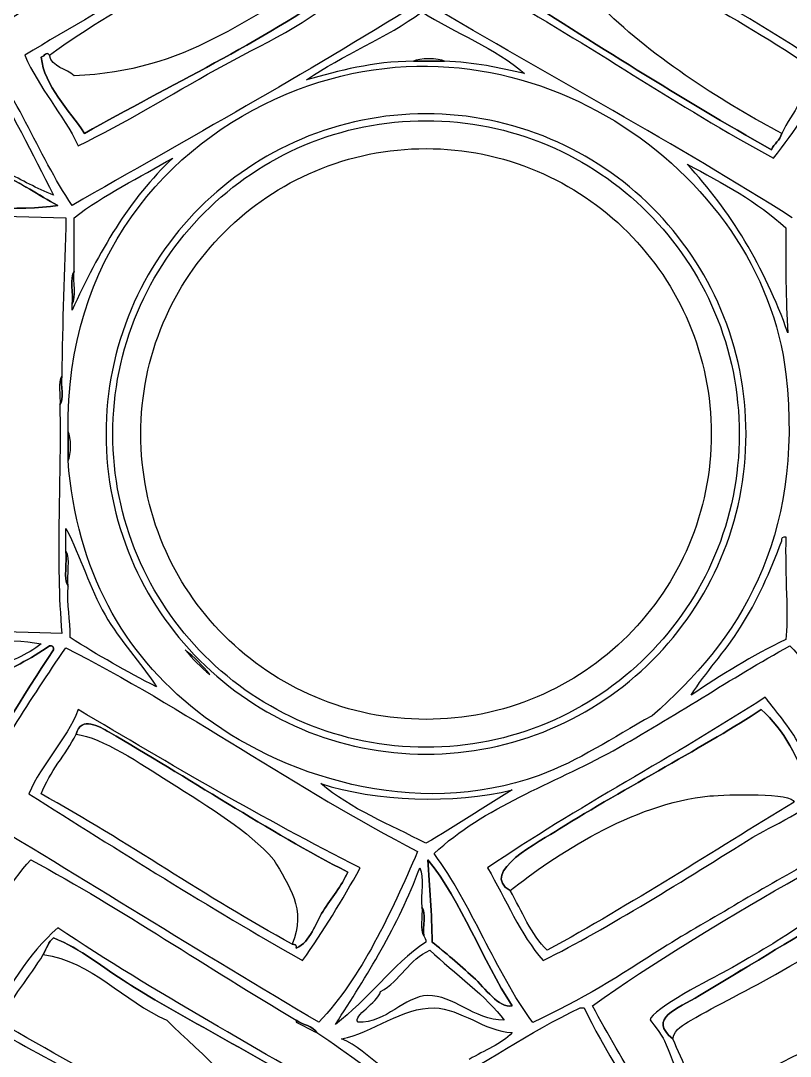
# Model space of a CAD drawing. Extents: x 6 to 958, y 3 to 221.
# Drawn here: x 823.3 to 887, y 61.1 to 146.7 of the extents above; entities that cross this region are included whole.
import ezdxf

# ---------------------------------------------------------------- set-up
doc = ezdxf.new("R2010")
doc.units = 0
doc.layers.get('0').update_dxf_attribs({"linetype": 'CONTINUOUS'})

msp = doc.modelspace()

# ---------------------------------------------------------------- linework, layer by layer
at = {"color": 7}
for points in [[(823.67175, 143.89875)], [(826.39425, 131.48175)], [(875.565, 131.29425)], [(827.75475, 126.03825)], [(886.7805, 120.93525)], [(886.6095, 104.09475)], [(880.71825, 102.50175)], [(827.24475, 100.0125)], [(825.033, 95.25075)], [(827.0745, 94.91025)], [(828.09375, 89.8065)], [(875.553, 89.29725)], [(856.854, 88.9965)], [(863.98575, 83.17275)], [(867.89775, 79.94025)], [(883.88925, 79.2615)], [(857.5215, 77.90025)], [(824.1825, 77.3895)], [(856.33125, 76.70925)], [(826.39425, 71.77575)], [(846.1245, 70.07475)], [(857.181, 69.9045)], [(860.754, 67.69425)], [(879.46575, 66.16275)], [(870.61875, 65.313)], [(849.86775, 62.59125)]]:
    msp.add_lwpolyline(points, close=True, dxfattribs=at)
at = {"color": 5}
for points in [[(855.82125, 143.38875)], [(827.75475, 142.197)], [(885.41925, 136.074)], [(826.39425, 131.48175)], [(827.75475, 126.03825)], [(826.5645, 114.98175)], [(827.24475, 112.77)], [(827.0745, 102.9045)], [(825.7125, 95.0805)], [(836.93925, 94.73925)], [(830.646, 87.936)], [(857.0115, 77.3895)], [(856.67175, 71.09625)], [(832.1775, 67.1835)], [(878.78475, 64.12125)], [(847.827, 63.1005)]]:
    msp.add_lwpolyline(points, close=True, dxfattribs=at)
at = {"color": 7}
for points in [[(819.5895, 144.91875), (828.33675, 151.197), (838.52025, 156.0405), (847.9965, 161.589)], [(846.4665, 156.99675), (839.274, 152.90475), (831.0705, 148.35), (823.67175, 143.89875)], [(825.7125, 143.89875), (832.03275, 148.46475), (839.35875, 152.02575), (846.2955, 155.976)], [(890.01075, 142.878), (882.588, 147.759), (874.67775, 152.151), (866.7075, 156.48525)], [(868.06875, 154.9545), (875.082, 150.912), (882.4185, 147.192), (888.99075, 142.70775)], [(824.6925, 149.17125), (822.69525, 148.0155), (820.638, 147.06975), (818.90925, 145.9395)], [(849.69825, 149.51175), (843.20175, 144.951), (835.6875, 141.4095), (828.60525, 137.4345)], [(839.49075, 142.7085), (843.294, 144.819), (847.362, 146.5245), (850.37775, 149.51175)], [(862.45425, 149.17125), (870.38475, 144.79725), (877.578, 139.6875), (885.588, 135.39375)], [(885.41925, 136.074), (877.88925, 140.3385), (870.6765, 144.91875), (863.4765, 149.51175)], [(856.161, 148.15125), (846.86775, 142.36275), (837.1755, 136.97325), (827.5845, 131.48175)], [(845.274, 140.6655), (864.56625, 148.76925), (884.68425, 134.3865), (886.6095, 117.5325)], [(887.1195, 130.46025), (877.81875, 136.41225), (866.90775, 142.227), (857.01075, 148.1505)], [(846.97575, 141.85725), (849.969, 143.90925), (853.602, 145.32375), (856.50075, 147.471)], [(856.50075, 147.471), (859.287, 145.7205), (862.57875, 144.47625), (865.0065, 142.368)], [(827.5845, 131.48175), (824.71275, 135.75375), (822.867, 141.05325), (819.5895, 144.91875)], [(823.67175, 143.89875), (824.8635, 141.12075), (826.794, 139.083), (828.09375, 136.41375)], [(825.033, 143.72775), (825.38025, 143.82375), (825.36675, 144.24), (825.7125, 143.89875)], [(828.60525, 137.4345), (827.3535, 139.35825), (825.264, 141.351), (825.033, 143.72775)], [(855.82125, 143.38875), (852.36375, 143.388), (849.70875, 142.584), (846.97575, 141.85725)], [(858.37275, 143.38875), (857.5215, 143.38875), (856.671, 143.38875), (855.82125, 143.38875)], [(865.0065, 142.368), (862.94025, 142.8525), (860.85, 143.3145), (858.37275, 143.38875)], [(820.61025, 142.53825), (822.51, 139.2225), (824.30625, 135.801), (826.05225, 132.33225)], [(828.09375, 136.41375), (831.97275, 138.2805), (835.72425, 140.61675), (839.49075, 142.7085)], [(885.588, 135.39375), (887.37375, 137.5785), (888.93975, 139.98075), (890.01075, 142.878)], [(888.99075, 142.70775), (888.42075, 140.613), (887.15175, 139.218), (886.26975, 137.4345)], [(827.24475, 112.77), (827.1015, 127.113), (835.35225, 136.4985), (845.274, 140.6655)], [(856.854, 139.0455), (853.2825, 139.0455), (849.81675, 138.34575), (846.5535, 136.96575)], [(867.15225, 136.96575), (863.889, 138.34575), (860.424, 139.0455), (856.854, 139.0455)], [(846.77325, 136.4475), (849.96675, 137.7975), (853.35825, 138.48225), (856.854, 138.48225)], [(856.854, 138.48225), (860.349, 138.48225), (863.7405, 137.7975), (866.9325, 136.4475)], [(846.5535, 136.96575), (843.4005, 135.6315), (840.57, 133.72275), (838.14075, 131.29425)], [(875.565, 131.29425), (873.138, 133.72275), (870.3075, 135.6315), (867.15225, 136.96575)], [(886.26975, 137.4345), (886.1535, 136.8135), (885.6255, 136.60575), (885.41925, 136.074)], [(838.539, 130.896), (840.9165, 133.2735), (843.68625, 135.141), (846.77325, 136.4475)], [(847.6725, 134.31675), (850.58025, 135.54525), (853.6695, 136.17), (856.854, 136.17)], [(856.854, 136.17), (860.037, 136.17), (863.12625, 135.54525), (866.0325, 134.31675)], [(866.9325, 136.4475), (870.021, 135.141), (872.7915, 133.2735), (875.16675, 130.896)], [(835.91925, 135.39375), (832.323, 132.01575), (829.755, 127.60875), (827.58525, 122.8065)], [(827.75475, 130.46025), (830.21025, 132.3705), (833.1645, 133.782), (835.91925, 135.39375)], [(886.7805, 120.93525), (884.8305, 126.414), (882.02925, 131.04075), (878.44425, 134.88375)], [(878.44425, 134.88375), (881.376, 133.3365), (884.2875, 131.76825), (886.61025, 129.6105)], [(821.631, 134.03325), (823.4025, 133.3665), (824.79375, 132.31875), (826.39425, 131.48175)], [(826.05225, 132.33225), (824.634, 132.8415), (823.464, 133.599), (822.141, 134.2035)], [(840.1755, 129.261), (842.34225, 131.4285), (844.8645, 133.128), (847.6725, 134.31675)], [(866.0325, 134.31675), (868.842, 133.128), (871.36425, 131.42775), (873.531, 129.261)], [(826.39425, 131.48175), (823.28175, 130.98825), (818.262, 131.35275), (814.656, 131.48175)], [(838.14075, 131.29425), (835.71, 128.86125), (833.802, 126.0315), (832.47075, 122.88375)], [(881.23725, 122.88375), (879.90375, 126.033), (877.99575, 128.86275), (875.565, 131.29425)], [(811.25475, 130.8), (816.33525, 130.863), (821.53275, 130.5705), (827.0745, 130.46025)], [(827.0745, 130.46025), (826.9725, 126.08175), (826.75875, 121.8165), (826.73475, 117.363)], [(827.75475, 126.03825), (827.75475, 127.512), (827.75475, 128.9865), (827.75475, 130.46025)], [(832.98975, 122.664), (834.29175, 125.745), (836.15925, 128.51475), (838.539, 130.896)], [(875.16675, 130.896), (877.5465, 128.51625), (879.41475, 125.7465), (880.71825, 122.664)], [(835.1205, 121.764), (836.3085, 124.57275), (838.0095, 127.095), (840.1755, 129.261)], [(873.531, 129.261), (875.69625, 127.09575), (877.398, 124.5735), (878.586, 121.764)], [(886.61025, 129.6105), (886.58175, 126.63375), (886.59525, 123.699), (886.7805, 120.93525)], [(827.58525, 123.3165), (827.6955, 124.17), (827.36175, 125.46675), (827.75475, 126.03825)], [(827.58525, 122.8065), (827.58525, 122.97675), (827.58525, 123.147), (827.58525, 123.3165)], [(832.47075, 122.88375), (831.09075, 119.6235), (830.39175, 116.15775), (830.39175, 112.584)], [(830.95425, 112.58325), (830.95425, 116.082), (831.639, 119.4735), (832.98975, 122.664)], [(880.71825, 122.664), (882.069, 119.46825), (882.75375, 116.076), (882.75375, 112.58325)], [(883.31625, 112.584), (883.31625, 116.15325), (882.6165, 119.61825), (881.23725, 122.88375)], [(833.26725, 112.58325), (833.26725, 115.767), (833.88975, 118.85625), (835.1205, 121.764)], [(878.586, 121.764), (879.81525, 118.85625), (880.43925, 115.767), (880.43925, 112.58325)], [(826.73475, 117.363), (826.62525, 116.622), (826.956, 115.44), (826.5645, 114.981)], [(886.6095, 117.5325), (888.16725, 103.89), (882.62775, 95.39025), (875.553, 89.29725)], [(826.5645, 114.981), (826.695, 108.10725), (826.2015, 102.23625), (826.73475, 96.1005)], [(827.24475, 110.38875), (827.24475, 111.18225), (827.24475, 111.9765), (827.24475, 112.77)], [(830.39175, 112.584), (830.39175, 109.01025), (831.0915, 105.5445), (832.47075, 102.2835)], [(832.98975, 102.50175), (831.639, 105.693), (830.95425, 109.0845), (830.95425, 112.58325)], [(835.1205, 103.4025), (833.88975, 106.31025), (833.26725, 109.3995), (833.26725, 112.58325)], [(880.43925, 112.58325), (880.43925, 109.3995), (879.81525, 106.31025), (878.586, 103.4025)], [(882.75375, 112.58325), (882.75375, 109.0905), (882.069, 105.69825), (880.71825, 102.50175)], [(881.23725, 102.2835), (882.61725, 105.549), (883.31625, 109.0155), (883.31625, 112.584)], [(837.96075, 89.637), (831.738, 94.53525), (827.9985, 101.24025), (827.24475, 110.38875)], [(827.07375, 102.90375), (827.07375, 103.5285), (827.07375, 104.151), (827.07375, 104.775)], [(827.07375, 104.775), (828.342, 102.38325), (829.01025, 99.8745), (830.3055, 97.6305)], [(882.8655, 96.61125), (884.24175, 98.7705), (885.324, 101.20275), (886.26825, 103.755)], [(886.26825, 103.755), (886.20675, 104.0445), (886.40175, 104.07525), (886.6095, 104.09475)], [(886.6095, 104.09475), (886.5195, 101.0865), (886.84875, 97.251), (886.6095, 95.58975)], [(827.24475, 100.0125), (826.851, 100.6395), (827.18475, 101.99475), (827.07375, 102.90375)], [(840.1755, 95.9055), (838.00875, 98.07225), (836.3085, 100.59375), (835.1205, 103.4025)], [(878.586, 103.4025), (877.398, 100.59375), (875.6955, 98.07225), (873.531, 95.9055)], [(832.47075, 102.2835), (833.80125, 99.13575), (835.7085, 96.306), (838.1415, 93.87225)], [(838.539, 94.269), (836.1585, 96.651), (834.291, 99.42075), (832.98975, 102.50175)], [(880.71825, 102.50175), (879.41475, 99.42), (877.5465, 96.65025), (875.16675, 94.269)], [(875.565, 93.87225), (877.99575, 96.3045), (879.9045, 99.135), (881.23725, 102.2835)], [(827.41425, 95.75925), (827.46375, 97.28475), (827.1135, 98.40825), (827.24475, 100.0125)], [(830.3055, 97.6305), (831.56175, 95.457), (833.26125, 93.71775), (834.558, 91.677)], [(826.73475, 96.1005), (821.99925, 96.1875), (815.94375, 96.4215), (810.74475, 96.61125)], [(847.6725, 90.84975), (844.8645, 92.0385), (842.34225, 93.7395), (840.1755, 95.9055)], [(873.531, 95.9055), (871.36425, 93.7395), (868.842, 92.0385), (866.0325, 90.84975)], [(878.784, 90.99825), (879.9585, 92.874), (881.523, 94.5015), (882.8655, 96.61125)], [(815.337, 95.5905), (818.658, 95.5665), (822.15825, 95.72025), (825.033, 95.25075)], [(820.7805, 92.18925), (822.38175, 93.195), (824.21325, 93.97125), (825.7125, 95.0805)], [(825.033, 95.25075), (823.89225, 94.293), (822.2985, 93.78825), (820.95075, 93.039)], [(825.7125, 95.0805), (826.00275, 95.14275), (826.03425, 94.947), (826.05225, 94.73925)], [(834.558, 91.677), (832.10025, 92.9595), (829.692, 94.2945), (827.41425, 95.75925)], [(872.3205, 86.40525), (877.3515, 89.1975), (882.072, 92.39475), (886.9485, 95.0805)], [(886.6095, 95.58975), (883.7955, 94.26525), (881.27325, 92.64825), (878.784, 90.99825)], [(886.9485, 95.0805), (890.5245, 91.398), (892.2135, 85.83), (895.11525, 81.471)], [(826.05225, 94.73925), (823.43475, 90.894), (821.13375, 86.7315), (818.39925, 83.0025)], [(818.739, 81.642), (821.394, 86.18775), (824.109, 90.675), (827.0745, 94.91025)], [(827.0745, 94.91025), (836.77275, 89.979), (846.138, 83.241), (856.161, 78.0705)], [(846.77325, 88.7175), (843.69075, 90.0225), (840.92025, 91.89), (838.539, 94.269)], [(875.16675, 94.269), (872.78775, 91.89), (870.018, 90.0225), (866.9325, 88.7175)], [(838.1415, 93.87225), (840.57375, 91.4415), (843.405, 89.5335), (846.5535, 88.20075)], [(867.15225, 88.20075), (870.303, 89.5335), (873.13425, 91.4415), (875.565, 93.87225)], [(856.854, 88.9965), (853.6695, 88.9965), (850.58025, 89.62125), (847.6725, 90.84975)], [(866.0325, 90.84975), (863.12625, 89.6205), (860.037, 88.9965), (856.854, 88.9965)], [(884.9085, 90.828), (877.42425, 85.9515), (869.27625, 81.7395), (861.945, 76.71)], [(887.63025, 87.08475), (886.6665, 88.69575), (885.51825, 90.0105), (884.9085, 90.828)], [(828.09375, 89.8065), (827.04825, 87.168), (825.10725, 85.4235), (824.01225, 82.833)], [(827.92425, 87.76575), (828.312, 89.331), (829.8855, 88.37475), (830.646, 87.936)], [(851.39925, 76.71), (843.36825, 80.8125), (835.68525, 85.263), (828.09375, 89.8065)], [(866.196, 84.363), (855.90975, 80.60925), (844.635, 84.381), (837.96075, 89.637)], [(875.553, 89.29725), (872.12625, 87.4035), (869.56725, 85.59375), (866.196, 84.363)], [(867.89775, 79.94025), (873.2055, 83.26425), (880.3245, 86.98575), (884.568, 89.8065)], [(884.568, 89.8065), (886.49625, 88.1625), (887.6355, 85.731), (888.65025, 83.17275)], [(846.5535, 88.20075), (849.8175, 86.82075), (853.28325, 86.121), (856.854, 86.121)], [(856.854, 86.68275), (853.35825, 86.68275), (849.966, 87.3675), (846.77325, 88.7175)], [(866.9325, 88.7175), (863.73975, 87.3675), (860.349, 86.68275), (856.854, 86.68275)], [(856.854, 86.121), (860.42475, 86.121), (863.88975, 86.82075), (867.15225, 88.20075)], [(825.033, 82.83225), (825.756, 84.717), (827.0325, 86.049), (827.92425, 87.76575)], [(830.646, 87.936), (836.92875, 84.309), (843.89925, 79.69575), (850.37775, 76.36875)], [(857.5215, 77.90025), (861.65775, 81.78825), (867.31725, 83.62725), (872.3205, 86.40525)], [(870.61875, 65.313), (880.8015, 72.594), (892.47825, 78.38175), (903.279, 85.04475)], [(856.842, 78.75), (853.8675, 80.31225), (850.60275, 81.58425), (848.166, 83.68425)], [(848.166, 83.68425), (852.58425, 82.2375), (859.18875, 81.957), (863.98575, 83.17275)], [(863.98575, 83.17275), (861.59025, 81.7125), (859.284, 80.16375), (856.842, 78.75)], [(824.01225, 82.833), (831.45675, 78.1425), (838.89675, 73.44975), (846.636, 69.05475)], [(845.78475, 70.41525), (838.62075, 74.30775), (832.15125, 78.894), (825.033, 82.83225)], [(883.88925, 79.2615), (884.949, 79.92075), (889.26375, 81.83325), (889.50225, 83.0025)], [(847.9965, 63.95175), (838.137, 69.7425), (828.5595, 75.81375), (818.739, 81.642)], [(887.28975, 82.1535), (880.53, 78.027), (873.8985, 73.7715), (866.8785, 69.9045)], [(895.11525, 81.471), (891.2925, 78.50625), (886.92675, 76.34775), (882.696, 73.81725)], [(863.81625, 74.83875), (861.189, 76.3215), (866.2755, 78.92475), (867.89775, 79.94025)], [(866.53725, 69.05475), (871.917, 71.74875), (878.295, 75.77325), (883.88925, 79.2615)], [(879.46575, 66.16275), (886.704, 70.5195), (894.96375, 75.5895), (902.08875, 79.2615)], [(856.161, 78.0705), (853.89525, 72.90825), (851.59275, 67.782), (847.9965, 63.95175)], [(865.68525, 63.951), (862.53825, 68.17425), (860.66175, 73.66725), (857.5215, 77.90025)], [(816.01725, 62.76), (818.87625, 67.5), (820.50225, 73.47225), (824.1825, 77.3895)], [(824.1825, 77.3895), (831.78525, 73.25475), (838.74675, 68.48025), (846.1245, 64.12125)], [(857.35125, 70.5855), (857.3565, 72.9705), (857.1345, 75.13125), (857.0115, 77.38875)], [(857.0115, 77.38875), (859.8555, 73.8825), (861.453, 69.12825), (863.9865, 65.31225)], [(846.636, 69.05475), (848.35725, 71.4735), (849.92625, 74.04375), (851.39925, 76.71)], [(850.37775, 76.36875), (849.8775, 75.198), (849.012, 74.22075), (848.33625, 73.13625)], [(849.35775, 63.78075), (851.97, 67.8015), (854.526, 71.8815), (856.33125, 76.70925)], [(856.33125, 76.70925), (856.725, 75.969), (856.38975, 74.49975), (856.50075, 73.47675)], [(861.945, 76.71), (863.46975, 74.15175), (864.62625, 71.226), (866.53725, 69.05475)], [(866.8785, 69.9045), (865.5165, 71.20875), (864.79275, 73.1505), (863.81625, 74.83875)], [(882.696, 73.81725), (880.629, 72.57975), (878.451, 71.385), (876.402, 70.074)], [(848.33625, 73.13625), (847.6845, 72.09075), (847.30725, 70.6425), (846.1245, 70.07475)], [(856.50075, 73.47675), (856.89375, 73.0185), (856.56225, 71.83575), (856.67175, 71.0955)], [(888.141, 72.117), (886.0005, 70.731), (884.466, 69.75675), (881.67675, 68.205)], [(826.39425, 71.77575), (823.947, 69.573), (822.174, 66.6975), (820.61025, 63.612)], [(851.56725, 56.63775), (843.1965, 61.7025), (834.426, 66.3705), (826.39425, 71.77575)], [(856.67175, 71.0955), (856.76175, 70.95825), (856.8495, 70.81875), (856.84275, 70.58475)], [(911.95425, 71.7765), (901.3425, 64.41375), (889.5165, 58.266), (878.4435, 51.36375)], [(904.98, 71.60625), (898.47675, 67.95975), (892.62975, 63.65775), (885.7575, 60.3795)], [(825.2025, 69.56475), (825.468, 70.0365), (825.62175, 70.62), (826.053, 70.926)], [(826.053, 70.926), (828.31425, 70.0425), (830.11725, 68.47575), (832.17825, 67.18275)], [(846.1245, 70.07475), (846.18825, 70.36425), (845.9925, 70.39575), (845.78475, 70.41525)], [(856.84275, 70.58475), (854.01, 68.6535), (852.066, 65.835), (849.35775, 63.78075)], [(860.754, 67.69425), (859.61325, 68.73375), (858.405, 69.75525), (857.35125, 70.5855)], [(821.631, 63.95175), (822.57375, 66.07125), (824.0655, 67.64025), (825.2025, 69.56475)], [(853.09875, 66.50325), (854.7375, 67.359), (855.41175, 69.18075), (857.181, 69.9045)], [(857.181, 69.9045), (859.14975, 68.01825), (861.948, 66.0555), (863.30475, 64.12125)], [(876.402, 70.074), (872.91975, 67.84725), (869.70075, 65.7795), (865.68525, 63.951)], [(863.9865, 65.31225), (862.80825, 65.12325), (861.789, 66.75), (860.754, 67.69425)], [(881.67675, 68.205), (880.62225, 67.6185), (875.4825, 65.073), (875.38275, 64.12125)], [(832.17825, 67.18275), (838.131, 63.45075), (844.69425, 60.426), (850.3785, 56.2965)], [(851.2275, 63.95175), (850.77975, 64.545), (852.82425, 65.505), (853.09875, 66.50325)], [(857.01075, 66.16275), (855.03675, 66.10875), (853.58625, 63.8925), (851.2275, 63.95175)], [(863.30475, 64.12125), (860.80725, 64.1685), (859.0905, 66.21975), (857.01075, 66.16275)], [(877.25325, 62.592), (875.16375, 64.26975), (877.617, 65.05125), (879.46575, 66.16275)], [(776.04375, 65.652), (802.91175, 49.93725), (829.86075, 34.3065), (857.01075, 18.87375)], [(849.86775, 62.59125), (852.4185, 63.07575), (854.916, 65.21475), (857.5215, 65.142)], [(857.5215, 65.142), (859.78875, 65.079), (861.612, 63.2265), (863.98575, 63.09975)], [(857.52225, 58.33875), (861.68925, 60.465), (865.31325, 63.135), (869.60025, 65.14275)], [(869.60025, 65.14275), (869.7135, 65.14275), (869.8275, 65.14275), (869.94, 65.14275)], [(869.94, 65.14275), (871.4415, 61.8375), (874.203, 57.8925), (876.23475, 54.087)], [(878.4435, 51.36375), (876.04125, 56.22), (873.168, 60.6015), (870.61875, 65.313)], [(875.38275, 64.12125), (875.39175, 64.21275), (876.3405, 62.898), (876.57375, 62.42175)], [(820.61025, 63.612), (826.17375, 60.72675), (831.50175, 57.60675), (836.9385, 54.5955)], [(845.445, 50.514), (837.71475, 55.2015), (829.467, 59.37), (821.631, 63.95175)], [(846.1245, 64.12125), (846.6615, 63.75075), (847.47675, 63.65925), (847.827, 63.1005)], [(848.50725, 43.8795), (837.87975, 50.37675), (826.76025, 56.37975), (816.01725, 62.76)], [(847.827, 63.1005), (850.4955, 61.404), (852.73575, 59.27925), (855.9915, 58.1685)], [(856.84125, 58.84725), (854.1165, 58.58775), (852.237, 61.61025), (849.86775, 62.59125)], [(863.98575, 63.09975), (863.0505, 62.1075), (861.73125, 61.66725), (860.41275, 60.8895)], [(880.1445, 57.14775), (878.8275, 58.60875), (878.14425, 60.70425), (877.25325, 62.592)], [(815.50875, 62.2515), (818.7345, 60.05925), (822.43425, 58.66425), (825.5445, 56.46825)], [(876.57375, 62.42175), (877.359, 60.8085), (878.463, 56.75175), (879.636, 56.4675)]]:
    msp.add_open_spline(points, degree=3, dxfattribs=at)
at = {"color": 5}
for points in [[(848.676, 150.36225), (842.06025, 147.2835), (837.14475, 142.503), (827.75475, 142.197)], [(828.60525, 137.4345), (835.6875, 141.4095), (843.20175, 144.951), (849.69825, 149.51175)], [(863.4765, 149.511), (870.67575, 144.91875), (877.88925, 140.3385), (885.41925, 136.074)], [(886.26975, 137.4345), (881.9385, 139.68225), (875.523, 143.72775), (871.64025, 147.6405)], [(825.7125, 143.89875), (825.36675, 144.24075), (825.38025, 143.82375), (825.033, 143.72775)], [(827.75475, 142.197), (827.11275, 142.80375), (825.918, 142.85475), (825.7125, 143.89875)], [(825.033, 143.72775), (825.264, 141.351), (827.3535, 139.35825), (828.60525, 137.4345)], [(858.37275, 143.38875), (857.913, 143.67075), (856.281, 143.67075), (855.82125, 143.38875)], [(855.82125, 143.38875), (856.67175, 143.38875), (857.52225, 143.38875), (858.37275, 143.38875)], [(885.41925, 136.074), (885.62475, 136.60575), (886.1535, 136.8135), (886.26975, 137.4345)], [(826.39425, 131.48175), (824.793, 132.3195), (823.4025, 133.36725), (821.63025, 134.03325)], [(814.65525, 131.48175), (818.26275, 131.352), (823.28175, 130.98825), (826.39425, 131.48175)], [(827.75475, 126.03825), (827.3625, 125.46675), (827.6955, 124.16925), (827.5845, 123.3165)], [(827.5845, 123.3165), (827.9775, 123.888), (827.64375, 125.18475), (827.75475, 126.03825)], [(826.73475, 117.36375), (826.34175, 116.904), (826.67325, 115.722), (826.5645, 114.98175)], [(826.5645, 114.98175), (826.95525, 115.44075), (826.6245, 116.62275), (826.73475, 117.36375)], [(827.24475, 112.77), (827.24475, 111.97575), (827.24475, 111.18225), (827.24475, 110.38875)], [(827.24475, 110.38875), (827.526, 110.79375), (827.526, 112.36575), (827.24475, 112.77)], [(827.0745, 102.9045), (827.18475, 101.9955), (826.851, 100.6395), (827.2455, 100.01325)], [(827.2455, 100.01325), (827.133, 100.92225), (827.4675, 102.27675), (827.0745, 102.9045)], [(825.7125, 95.0805), (824.21325, 93.97125), (822.38175, 93.19425), (820.7805, 92.18925)], [(826.05225, 94.73925), (826.03425, 94.947), (826.00275, 95.14275), (825.7125, 95.0805)], [(818.39925, 83.0025), (821.13375, 86.7315), (823.43475, 90.894), (826.05225, 94.73925)], [(836.93925, 94.73925), (837.549, 93.9885), (838.23, 93.30675), (838.9815, 92.69775)], [(838.9815, 92.69775), (838.37175, 93.45), (837.6915, 94.13025), (836.93925, 94.73925)], [(830.646, 87.936), (829.8855, 88.37475), (828.312, 89.33175), (827.92425, 87.76575)], [(884.568, 89.80575), (880.32525, 86.985), (873.20625, 83.2635), (867.89775, 79.9395)], [(888.65025, 83.172), (887.63475, 85.731), (886.49625, 88.16175), (884.568, 89.80575)], [(827.92425, 87.76575), (830.0745, 87.51375), (833.256, 85.31025), (835.5795, 83.85375)], [(850.377, 76.36875), (843.89925, 79.69575), (836.92875, 84.309), (830.646, 87.936)], [(835.5795, 83.85375), (839.1435, 81.618), (842.0925, 79.842), (844.254, 77.38875)], [(863.81625, 74.838), (867.46425, 77.72625), (873.83175, 82.01925), (880.3155, 82.66125)], [(880.3155, 82.66125), (881.7, 82.8), (887.26575, 82.932), (887.28975, 82.15275)], [(867.89775, 79.9395), (866.2755, 78.924), (861.189, 76.32075), (863.81625, 74.838)], [(902.08875, 79.26225), (894.96375, 75.59025), (886.704, 70.52025), (879.46575, 66.1635)], [(844.254, 77.38875), (845.48775, 75.30975), (847.0005, 73.26), (845.784, 70.41525)], [(857.0115, 77.3895), (857.1345, 75.132), (857.3565, 72.9705), (857.35125, 70.58625)], [(863.9865, 65.31375), (861.453, 69.129), (859.8555, 73.88325), (857.0115, 77.3895)], [(848.3355, 73.13625), (849.0105, 74.22075), (849.87675, 75.198), (850.377, 76.36875)], [(846.12375, 70.07475), (847.3065, 70.6425), (847.68375, 72.09075), (848.3355, 73.13625)], [(856.50075, 73.4775), (856.611, 72.7365), (856.2795, 71.5545), (856.67175, 71.09625)], [(856.67175, 71.09625), (856.56225, 71.8365), (856.8945, 73.0185), (856.50075, 73.4775)], [(886.269, 68.205), (889.8945, 70.299), (893.56575, 72.1575), (897.8355, 72.79725)], [(826.05225, 70.92675), (825.621, 70.62075), (825.46725, 70.03725), (825.20175, 69.5655)], [(832.1775, 67.1835), (830.1165, 68.4765), (828.3135, 70.04325), (826.05225, 70.92675)], [(845.784, 70.41525), (845.99175, 70.39575), (846.1875, 70.36425), (846.12375, 70.07475)], [(857.35125, 70.58625), (858.405, 69.756), (859.614, 68.7345), (860.754, 67.695)], [(825.20175, 69.5655), (829.1865, 69.00975), (831.8655, 65.68425), (835.4085, 64.12125)], [(860.754, 67.695), (861.789, 66.75075), (862.80825, 65.124), (863.9865, 65.31375)], [(878.78475, 64.12125), (880.836, 65.352), (883.5915, 66.65775), (886.269, 68.205)], [(850.377, 56.29725), (844.69425, 60.42675), (838.13025, 63.4515), (832.1775, 67.1835)], [(879.46575, 66.1635), (877.617, 65.05275), (875.16375, 64.27125), (877.25325, 62.592)], [(835.4085, 64.12125), (838.3395, 61.2615), (842.35125, 57.954), (844.4235, 54.426)], [(847.827, 63.1005), (847.47675, 63.65925), (846.6615, 63.75075), (846.1245, 64.12125)], [(846.1245, 64.12125), (846.1245, 64.06425), (846.1245, 64.00875), (846.1245, 63.95175)], [(846.1245, 63.95175), (846.69375, 63.66975), (847.25775, 63.38325), (847.827, 63.1005)], [(877.25325, 62.592), (877.44, 63.45), (878.1465, 63.73875), (878.78475, 64.12125)]]:
    msp.add_open_spline(points, degree=3, dxfattribs=at)

doc.saveas('drawing.dxf')
